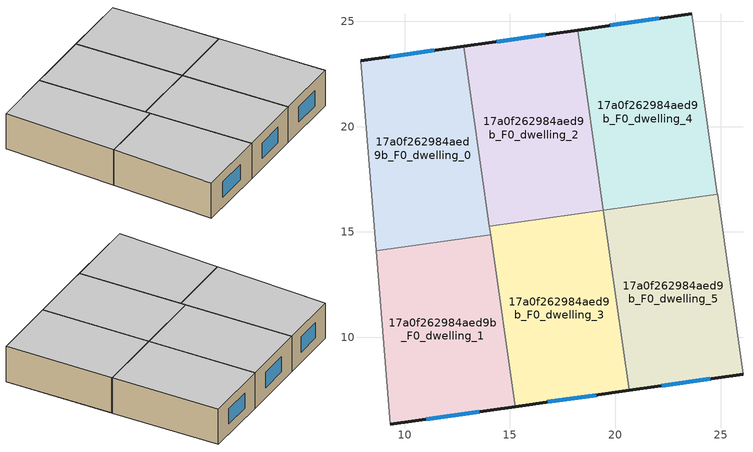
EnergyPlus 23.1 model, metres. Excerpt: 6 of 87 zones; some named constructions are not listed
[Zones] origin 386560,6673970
17a0f262984aed9b_F0_dwelling_0
 floor ground (EU_floor_Construction): 12.82,23.82 14.09,14.87 8.65,14.1 7.91,23.12 z0
 wall outside (EU_wall_Construction): 12.82,23.82 7.91,23.12 z0:3
 wall adiabatic (EU_wall_Construction): 7.91,23.12 8.65,14.1 z0:3
 wall to 17a0f262984aed9b_F0_dwelling_1 (EU_wall_Construction): 8.65,14.1 14.09,14.87 z0:3
 wall to 17a0f262984aed9b_F0_dwelling_2 (EU_wall_Construction): 14.03,15.27 12.82,23.82 z0:3
 wall to 17a0f262984aed9b_F0_dwelling_3 (EU_wall_Construction): 14.09,14.87 14.03,15.27 z0:3
 window (EU_Window_Construction): 11.42,23.62 9.31,23.32 z0.86:2.14
 ceiling to 17a0f262984aed9b_F1_dwelling_0 (EU_floor_Construction): 14.09,14.87 12.82,23.82 7.91,23.12 8.65,14.1 z3
17a0f262984aed9b_F0_dwelling_1
 floor ground (EU_floor_Construction): 14.09,14.87 15.24,6.71 9.33,5.88 8.65,14.1 z0
 wall outside (EU_wall_Construction): 9.33,5.88 15.24,6.71 z0:3
 wall adiabatic (EU_wall_Construction): 8.65,14.1 9.33,5.88 z0:3
 wall to 17a0f262984aed9b_F0_dwelling_3 (EU_wall_Construction): 15.24,6.71 14.09,14.87 z0:3
 window (EU_Window_Construction): 11.02,6.12 13.55,6.48 z0.86:2.14
 ceiling to 17a0f262984aed9b_F1_dwelling_1 (EU_floor_Construction): 15.24,6.71 14.09,14.87 8.65,14.1 9.33,5.88 z3
17a0f262984aed9b_F0_dwelling_2
 floor ground (EU_floor_Construction): 18.23,24.58 19.44,16.03 14.03,15.26 12.82,23.82 z0
 wall outside (EU_wall_Construction): 18.23,24.58 12.82,23.82 z0:3
 wall to 17a0f262984aed9b_F0_dwelling_3 (EU_wall_Construction): 14.03,15.26 19.44,16.03 z0:3
 wall to 17a0f262984aed9b_F0_dwelling_4 (EU_wall_Construction): 19.44,16.03 18.23,24.58 z0:3
 window (EU_Window_Construction): 16.68,24.37 14.36,24.04 z0.86:2.14
 ceiling to 17a0f262984aed9b_F1_dwelling_2 (EU_floor_Construction): 19.44,16.03 18.23,24.58 12.82,23.82 14.03,15.26 z3
17a0f262984aed9b_F0_dwelling_3
 floor ground (EU_floor_Construction): 19.44,16.03 20.66,7.48 15.24,6.71 14.03,15.26 z0
 wall outside (EU_wall_Construction): 15.24,6.71 20.66,7.48 z0:3
 wall to 17a0f262984aed9b_F0_dwelling_5 (EU_wall_Construction): 20.66,7.48 19.44,16.03 z0:3
 window (EU_Window_Construction): 16.79,6.93 19.11,7.26 z0.86:2.14
 ceiling to 17a0f262984aed9b_F1_dwelling_3 (EU_floor_Construction): 20.66,7.48 19.44,16.03 14.03,15.26 15.24,6.71 z3
17a0f262984aed9b_F0_dwelling_4
 floor ground (EU_floor_Construction): 23.64,25.35 24.85,16.8 19.44,16.03 18.23,24.58 z0
 wall outside (EU_wall_Construction): 23.64,25.35 18.23,24.58 z0:3
 wall to 17a0f262984aed9b_F0_dwelling_5 (EU_wall_Construction): 19.44,16.03 24.85,16.8 z0:3
 wall to 17a0f262984aed9b_F0_dwelling_6 (EU_wall_Construction): 24.85,16.8 23.64,25.35 z0:3
 window (EU_Window_Construction): 22.09,25.13 19.77,24.8 z0.86:2.14
 ceiling to 17a0f262984aed9b_F1_dwelling_4 (EU_floor_Construction): 24.85,16.8 23.64,25.35 18.23,24.58 19.44,16.03 z3
17a0f262984aed9b_F0_dwelling_5
 floor ground (EU_floor_Construction): 24.85,16.8 26.07,8.24 20.66,7.48 19.44,16.03 z0
 wall outside (EU_wall_Construction): 20.66,7.48 26.07,8.24 z0:3
 wall to 17a0f262984aed9b_F0_dwelling_7 (EU_wall_Construction): 26.07,8.24 24.86,16.76 z0:3
 wall to 17a0f262984aed9b_F0_dwelling_6 (EU_wall_Construction): 24.86,16.76 24.85,16.8 z0:3
 window (EU_Window_Construction): 22.2,7.7 24.52,8.03 z0.86:2.14
 ceiling to 17a0f262984aed9b_F1_dwelling_5 (EU_floor_Construction): 26.07,8.24 24.85,16.8 19.44,16.03 20.66,7.48 z3
[SCHEDULE:FILE] Column Number=1; Rows to Skip at Top=0; Number of Hours of Data=8760; Column Separator=Comma; Interpolate to Timestep=No; Minutes per Item=60; Adjust Schedule for Daylight Savings=Yes
Name | File
EU_Step8_GainSchedule_17a0f262984aed9b_F5_dwelling_11_f000 | ../../schedules/17a0f262984aed9b/17a0f262984aed9b_F5_dwelling_11_f000_gain.csv
EU_Step8_GainSchedule_17a0f262984aed9b_F6_dwelling_0_f000 | ../../schedules/17a0f262984aed9b/17a0f262984aed9b_F6_dwelling_0_f000_gain.csv
EU_Step8_GainSchedule_17a0f262984aed9b_F6_dwelling_1_f000 | ../../schedules/17a0f262984aed9b/17a0f262984aed9b_F6_dwelling_1_f000_gain.csv
EU_Step8_GainSchedule_17a0f262984aed9b_F6_dwelling_2_f000 | ../../schedules/17a0f262984aed9b/17a0f262984aed9b_F6_dwelling_2_f000_gain.csv
EU_Step8_GainSchedule_17a0f262984aed9b_F6_dwelling_3_f000 | ../../schedules/17a0f262984aed9b/17a0f262984aed9b_F6_dwelling_3_f000_gain.csv
EU_Step8_GainSchedule_17a0f262984aed9b_F6_dwelling_4_f000 | ../../schedules/17a0f262984aed9b/17a0f262984aed9b_F6_dwelling_4_f000_gain.csv
EU_Step8_GainSchedule_17a0f262984aed9b_F6_dwelling_5_f000 | ../../schedules/17a0f262984aed9b/17a0f262984aed9b_F6_dwelling_5_f000_gain.csv
EU_Step8_GainSchedule_17a0f262984aed9b_F6_dwelling_6_f000 | ../../schedules/17a0f262984aed9b/17a0f262984aed9b_F6_dwelling_6_f000_gain.csv
EU_Step8_GainSchedule_17a0f262984aed9b_F6_dwelling_7_f000 | ../../schedules/17a0f262984aed9b/17a0f262984aed9b_F6_dwelling_7_f000_gain.csv
EU_Step8_GainSchedule_17a0f262984aed9b_F6_dwelling_8_f000 | ../../schedules/17a0f262984aed9b/17a0f262984aed9b_F6_dwelling_8_f000_gain.csv
EU_Step8_GainSchedule_17a0f262984aed9b_F6_dwelling_9_f000 | ../../schedules/17a0f262984aed9b/17a0f262984aed9b_F6_dwelling_9_f000_gain.csv
EU_Step8_GainSchedule_17a0f262984aed9b_F6_dwelling_10_f000 | ../../schedules/17a0f262984aed9b/17a0f262984aed9b_F6_dwelling_10_f000_gain.csv
EU_Step8_GainSchedule_17a0f262984aed9b_F6_dwelling_11_f000 | ../../schedules/17a0f262984aed9b/17a0f262984aed9b_F6_dwelling_11_f000_gain.csv
